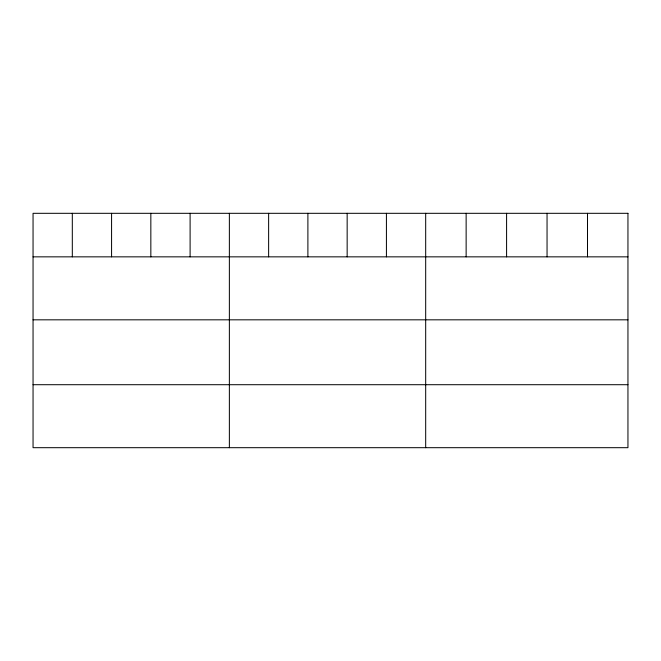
<?xml version="1.0" encoding="UTF-8"?>
<svg xmlns="http://www.w3.org/2000/svg" width="661" height="661" viewBox="0 0 661 661"><rect width="100%" height="100%" fill="white"/><g stroke="black" fill="none" stroke-linecap="round" stroke-linejoin="round"><path stroke-width="0.99" d="M33.05 256.848L627.95 256.848M33.05 319.825L627.95 319.825M33.05 384.71L627.95 384.71M587.497 213.313L587.497 256.848M547.044 213.313L547.044 256.848M506.59 213.313L506.59 256.848M466.137 213.313L466.137 256.848M425.684 213.313L425.684 447.687M386.421 213.313L386.421 256.848M347.157 213.313L347.157 256.848M307.894 213.313L307.894 256.848M268.63 213.313L268.63 256.848M229.367 213.313L229.367 447.687M190.104 213.313L190.104 256.848M150.84 213.313L150.84 256.848M111.577 213.313L111.577 256.848M72.313 213.313L72.313 256.848M627.95 213.313L33.05 213.313L33.05 447.687L627.95 447.687L627.95 213.313"/></g></svg>
